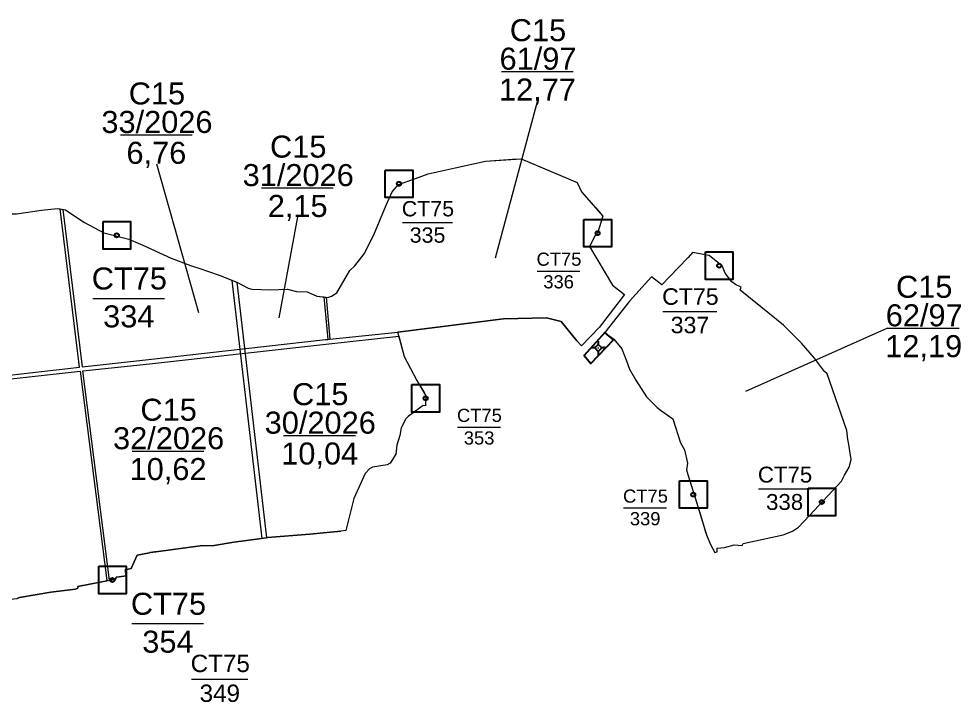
# Model space of a CAD drawing. Header units: metres. Extents: x 417346 to 423194, y 1532618 to 1536698.
# Drawn here: x 420103 to 421815, y 1534853 to 1536095 of the extents above; entities that cross this region are included whole.
import ezdxf
from ezdxf.enums import TextEntityAlignment as Align

# ---------------------------------------------------------------- set-up
doc = ezdxf.new("R2010")
doc.units = ezdxf.units.M
doc.header["$MEASUREMENT"] = 0
doc.linetypes.add('DGN Style 1', pattern=[5.902559, 0.009821, -5.892738])
doc.layers.add('RanhFour', color=7, linetype='Continuous', lineweight=0)
doc.styles.add('Style-Arial', font='arial.ttf')

# ---------------------------------------------------------------- blocks, each defined once
blk = doc.blocks.new('*U0')
at = {"color": 0, "linetype": 'Continuous', "lineweight": -2, "ltscale": 10, "flags": 128}
blk.add_lwpolyline([(-150, 150), (150, 150), (150, -150), (-150, -150), (-150, 150)], close=True, dxfattribs=at)
at = {"color": 0, "linetype": 'Continuous', "lineweight": -2, "ltscale": 10}
blk.add_circle((-0.02828, 0.016065), 22.5, dxfattribs=at)
blk = doc.blocks.new('*U6')
at = {"layer": 'RanhFour', "color": 3, "linetype": 'Continuous', "lineweight": 13}
blk.add_line((-66.520877, -1.660429), (63.750129, -1.660429), dxfattribs=at)
at = {"layer": 'RanhFour', "color": 3, "linetype": 'Continuous', "lineweight": 13, "style": 'Style-Arial'}
for s, p in [('CT75', (-0.000029, 14.422722)), ('334', (-1.025137, -54.422685))]:
    blk.add_text(s, height=40, dxfattribs=at).set_placement(p, align=Align.CENTER)
blk = doc.blocks.new('*U7')
at = {"layer": 'RanhFour', "color": 3, "linetype": 'Continuous', "lineweight": 13}
blk.add_line((-66.520877, -1.660429), (63.750129, -1.660429), dxfattribs=at)
at = {"layer": 'RanhFour', "color": 3, "linetype": 'Continuous', "lineweight": 13, "style": 'Style-Arial'}
for s, p in [('CT75', (-0.000029, 14.422722)), ('354', (-1.025137, -54.422685))]:
    blk.add_text(s, height=40, dxfattribs=at).set_placement(p, align=Align.CENTER)
blk = doc.blocks.new('*U25')
at = {"layer": 'RanhFour', "color": 3, "linetype": 'Continuous', "lineweight": 13}
blk.add_line((-66.520877, -1.660429), (63.750129, -1.660429), dxfattribs=at)
at = {"layer": 'RanhFour', "color": 3, "linetype": 'Continuous', "lineweight": 13, "style": 'Style-Arial'}
blk.add_text('10,04', height=40, dxfattribs=at).set_placement((-1.025137, -54.422685), align=Align.CENTER)
at = {"layer": 'RanhFour', "color": 3, "linetype": 'Continuous', "lineweight": 13, "insert": (-0.000029, 1.089388), "char_height": 40, "attachment_point": 8, "line_spacing_factor": 0.776524, "style": 'Style-Arial'}
blk.add_mtext('C15\\P30/2026', dxfattribs=at)
blk = doc.blocks.new('*U26')
at = {"layer": 'RanhFour', "color": 3, "linetype": 'Continuous', "lineweight": 13}
blk.add_line((-66.520877, -1.660429), (63.750129, -1.660429), dxfattribs=at)
at = {"layer": 'RanhFour', "color": 3, "linetype": 'Continuous', "lineweight": 13, "style": 'Style-Arial'}
blk.add_text('10,62', height=40, dxfattribs=at).set_placement((-1.025137, -54.422685), align=Align.CENTER)
at = {"layer": 'RanhFour', "color": 3, "linetype": 'Continuous', "lineweight": 13, "insert": (-0.000029, 1.089388), "char_height": 40, "attachment_point": 8, "line_spacing_factor": 0.776524, "style": 'Style-Arial'}
blk.add_mtext('C15\\P32/2026', dxfattribs=at)
blk = doc.blocks.new('*U27')
at = {"layer": 'RanhFour', "color": 3, "linetype": 'Continuous', "lineweight": 13}
blk.add_line((-66.520877, -1.660429), (63.750129, -1.660429), dxfattribs=at)
at = {"layer": 'RanhFour', "color": 3, "linetype": 'Continuous', "lineweight": 13, "style": 'Style-Arial'}
blk.add_text('6,76', height=40, dxfattribs=at).set_placement((-1.025137, -54.422685), align=Align.CENTER)
at = {"layer": 'RanhFour', "color": 3, "linetype": 'Continuous', "lineweight": 13, "insert": (-0.000029, 1.089388), "char_height": 40, "attachment_point": 8, "line_spacing_factor": 0.776524, "style": 'Style-Arial'}
blk.add_mtext('C15\\P33/2026', dxfattribs=at)
blk = doc.blocks.new('*U28')
at = {"layer": 'RanhFour', "color": 3, "linetype": 'Continuous', "lineweight": 13}
blk.add_line((-66.520877, -1.660429), (63.750129, -1.660429), dxfattribs=at)
at = {"layer": 'RanhFour', "color": 3, "linetype": 'Continuous', "lineweight": 13, "style": 'Style-Arial'}
blk.add_text('2,15', height=40, dxfattribs=at).set_placement((-1.025137, -54.422685), align=Align.CENTER)
at = {"layer": 'RanhFour', "color": 3, "linetype": 'Continuous', "lineweight": 13, "insert": (-0.000029, 1.089388), "char_height": 40, "attachment_point": 8, "line_spacing_factor": 0.776524, "style": 'Style-Arial'}
blk.add_mtext('C15\\P31/2026', dxfattribs=at)
blk = doc.blocks.new('*U29')
at = {"layer": 'RanhFour', "color": 3, "linetype": 'Continuous', "lineweight": 13}
blk.add_line((-66.520877, -1.660429), (63.750129, -1.660429), dxfattribs=at)
at = {"layer": 'RanhFour', "color": 3, "linetype": 'Continuous', "lineweight": 13, "style": 'Style-Arial'}
blk.add_text('12,77', height=40, dxfattribs=at).set_placement((-1.025137, -54.422685), align=Align.CENTER)
at = {"layer": 'RanhFour', "color": 3, "linetype": 'Continuous', "lineweight": 13, "insert": (-0.000029, 1.089388), "char_height": 40, "attachment_point": 8, "line_spacing_factor": 0.776524, "style": 'Style-Arial'}
blk.add_mtext('C15\\P61/97', dxfattribs=at)
blk = doc.blocks.new('*U30')
at = {"layer": 'RanhFour', "color": 3, "linetype": 'Continuous', "lineweight": 13}
blk.add_line((-66.520877, -1.660429), (63.750129, -1.660429), dxfattribs=at)
at = {"layer": 'RanhFour', "color": 3, "linetype": 'Continuous', "lineweight": 13, "style": 'Style-Arial'}
blk.add_text('12,19', height=40, dxfattribs=at).set_placement((-1.025137, -54.422685), align=Align.CENTER)
at = {"layer": 'RanhFour', "color": 3, "linetype": 'Continuous', "lineweight": 13, "insert": (-0.000029, 1.089388), "char_height": 40, "attachment_point": 8, "line_spacing_factor": 0.776524, "style": 'Style-Arial'}
blk.add_mtext('C15\\P62/97', dxfattribs=at)
blk = doc.blocks.new('DDCT')
at = {"layer": 'RanhFour', "color": 5, "linetype": 'Continuous', "lineweight": 0}
for p, q in [((6.24, 0), (-6.24, 0)), ((0, -6.24), (0, 6.24))]:
    blk.add_line(p, q, dxfattribs=at)
blk = doc.blocks.new('CENTRD')
at = {"layer": 'RanhFour', "linetype": 'Continuous', "lineweight": 0}
h = blk.add_hatch(color=7, dxfattribs=at)
edge = h.paths.add_edge_path()
edge.add_arc((0, 0), 1.5, 0, 360)
at = {"layer": 'RanhFour', "color": 7, "linetype": 'Continuous', "lineweight": 0}
for p, q in [((-6.25, 0), (-12.5, 0)), ((0, 6.25), (-6.25, 0)), ((-6.25, 0), (0, -6.25)), ((0, 12.5), (0, 6.25)), ((6.25, 0), (0, 6.25)), ((0, -6.25), (6.25, 0)), ((12.5, 0), (6.25, 0)), ((0, -6.25), (0, -12.5))]:
    blk.add_line(p, q, dxfattribs=at)
blk = doc.blocks.new('CENTRD_1')
at = {"layer": 'RanhFour', "linetype": 'Continuous', "lineweight": 30}
h = blk.add_hatch(color=5, dxfattribs=at)
edge = h.paths.add_edge_path()
edge.add_arc((0, 0), 1.5, 0, 360)
at = {"layer": 'RanhFour', "color": 5, "linetype": 'Continuous', "lineweight": 30}
for p, q in [((-6.25, 0), (-12.5, 0)), ((0, 6.25), (-6.25, 0)), ((-6.25, 0), (0, -6.25)), ((0, 12.5), (0, 6.25)), ((6.25, 0), (0, 6.25)), ((0, -6.25), (6.25, 0)), ((12.5, 0), (6.25, 0)), ((0, -6.25), (0, -12.5))]:
    blk.add_line(p, q, dxfattribs=at)
blk = doc.blocks.new('*U66')
at = {"layer": 'RanhFour', "color": 3, "linetype": 'Continuous', "lineweight": 13}
blk.add_line((-66.520877, -1.660429), (63.750129, -1.660429), dxfattribs=at)
at = {"layer": 'RanhFour', "color": 3, "linetype": 'Continuous', "lineweight": 13, "style": 'Style-Arial'}
for s, p in [('CT75', (-0.000029, 14.422722)), ('336', (-1.025137, -54.422685))]:
    blk.add_text(s, height=40, dxfattribs=at).set_placement(p, align=Align.CENTER)
blk = doc.blocks.new('*U67')
at = {"layer": 'RanhFour', "color": 3, "linetype": 'Continuous', "lineweight": 13}
blk.add_line((-66.520877, -1.660429), (63.750129, -1.660429), dxfattribs=at)
at = {"layer": 'RanhFour', "color": 3, "linetype": 'Continuous', "lineweight": 13, "style": 'Style-Arial'}
for s, p in [('CT75', (-0.000029, 14.422722)), ('335', (-1.025137, -54.422685))]:
    blk.add_text(s, height=40, dxfattribs=at).set_placement(p, align=Align.CENTER)
blk = doc.blocks.new('*U68')
at = {"layer": 'RanhFour', "color": 3, "linetype": 'Continuous', "lineweight": 13}
blk.add_line((-66.520877, -1.660429), (63.750129, -1.660429), dxfattribs=at)
at = {"layer": 'RanhFour', "color": 3, "linetype": 'Continuous', "lineweight": 13, "style": 'Style-Arial'}
for s, p in [('CT75', (-0.000029, 14.422722)), ('353', (-1.025137, -54.422685))]:
    blk.add_text(s, height=40, dxfattribs=at).set_placement(p, align=Align.CENTER)
blk = doc.blocks.new('*U69')
at = {"layer": 'RanhFour', "color": 3, "linetype": 'Continuous', "lineweight": 13}
blk.add_line((-66.520877, -1.660429), (63.750129, -1.660429), dxfattribs=at)
at = {"layer": 'RanhFour', "color": 3, "linetype": 'Continuous', "lineweight": 13, "style": 'Style-Arial'}
for s, p in [('CT75', (-0.000029, 14.422722)), ('339', (-1.025137, -54.422685))]:
    blk.add_text(s, height=40, dxfattribs=at).set_placement(p, align=Align.CENTER)
blk = doc.blocks.new('*U70')
at = {"layer": 'RanhFour', "color": 3, "linetype": 'Continuous', "lineweight": 13}
blk.add_line((-66.520877, -1.660429), (63.750129, -1.660429), dxfattribs=at)
at = {"layer": 'RanhFour', "color": 3, "linetype": 'Continuous', "lineweight": 13, "style": 'Style-Arial'}
for s, p in [('CT75', (-0.000029, 14.422722)), ('337', (-1.025137, -54.422685))]:
    blk.add_text(s, height=40, dxfattribs=at).set_placement(p, align=Align.CENTER)
blk = doc.blocks.new('*U71')
at = {"layer": 'RanhFour', "color": 3, "linetype": 'Continuous', "lineweight": 13}
blk.add_line((-66.520877, -1.660429), (63.750129, -1.660429), dxfattribs=at)
at = {"layer": 'RanhFour', "color": 3, "linetype": 'Continuous', "lineweight": 13, "style": 'Style-Arial'}
for s, p in [('CT75', (-0.000029, 14.422722)), ('338', (-1.025137, -54.422685))]:
    blk.add_text(s, height=40, dxfattribs=at).set_placement(p, align=Align.CENTER)
blk = doc.blocks.new('*U73')
at = {"layer": 'RanhFour', "color": 3, "linetype": 'Continuous', "lineweight": 13}
blk.add_line((-66.520877, -1.660429), (63.750129, -1.660429), dxfattribs=at)
at = {"layer": 'RanhFour', "color": 3, "linetype": 'Continuous', "lineweight": 13, "style": 'Style-Arial'}
for s, p in [('CT75', (-0.000029, 14.422722)), ('349', (-1.025137, -54.422685))]:
    blk.add_text(s, height=40, dxfattribs=at).set_placement(p, align=Align.CENTER)

msp = doc.modelspace()

# ---------------------------------------------------------------- linework, layer by layer
at = {"layer": 'RanhFour', "color": 7, "linetype": 'Continuous', "lineweight": 0}
for p, q in [((421045.180258, 1535946.47413), (420968.48086, 1535660.059336)), ((420352.725572, 1535831.464341), (420429.119897, 1535561.132696)), ((420609.451969, 1535734.893097), (420575.147756, 1535551.711112)), ((420545.222761, 1535150.79618), (420490.479516, 1535619.459899)), ((420498.72, 1535616.44), (420552.66, 1535151.81)), ((421681.560356, 1535532.867942), (421423.051454, 1535417.453529))]:
    msp.add_line(p, q, dxfattribs=at)
at = {"layer": 'RanhFour', "color": 3, "linetype": 'Continuous', "lineweight": 0}
for p, q in [((420177.5754, 1535749.4273), (420182.7318, 1535748.4723)), ((421150.226, 1535701.397), (421154.224, 1535705.692)), ((420302.68, 1535694.66), (420327.97, 1535683.58)), ((421327.051382, 1535670.207595), (421318.997, 1535661.517)), ((421318.997, 1535661.517), (421300.777, 1535642.642)), ((421300.777, 1535642.642), (421271.31, 1535611.561)), ((421271.31, 1535611.561), (421252.417629, 1535626.356832)), ((420657.1462, 1535589.5831), (420664.0332, 1535512.3203)), ((420657.1462, 1535589.5831), (420661.2044, 1535589.1069)), ((420661.2044, 1535589.1069), (420668.0125, 1535512.7301)), ((421088.37, 1535545.1), (421116.98, 1535510.02)), ((420668.0125, 1535512.7301), (420791.2961, 1535525.3965)), ((420664.0332, 1535512.3203), (420668.0125, 1535512.7301)), ((420262.6712, 1535073.6236), (420267.5881, 1535074.5931))]:
    msp.add_line(p, q, dxfattribs=at)
at = {"layer": 'RanhFour', "color": 3, "linetype": 'DGN Style 1', "lineweight": 0}
msp.add_line((420791.2961, 1535525.3965), (420793.148, 1535518.0346), dxfattribs=at)
at = {"layer": 'RanhFour', "color": 3, "linetype": 'Continuous', "lineweight": 13, "flags": 128}
for points in [[(420098.3, 1535740.32), (420143.71, 1535747.39), (420172.54, 1535750.36), (420183.77, 1535748.28), (420187.36, 1535747.61), (420210.11, 1535732.5), (420222.08, 1535725.12), (420257.41, 1535706.07), (420302.68, 1535694.66), (420327.97, 1535683.58), (420379.7, 1535659.72), (420414.52, 1535646.41), (420431.79, 1535641.1), (420466.629, 1535628.895), (420498.72, 1535616.44), (420519.6, 1535605.69), (420526.26, 1535603.72), (420559.52, 1535602.44), (420591.2, 1535603.53), (420607.39, 1535599.28), (420626.99, 1535598.58), (420644.05, 1535591.12), (420664.16, 1535588.76), (420670.76, 1535590.83), (420680.44, 1535596.9), (420704.45, 1535637.6), (420713.22, 1535646.2), (420730.02, 1535668.05), (420748.16, 1535702.58), (420770.33, 1535756.51), (420781.38, 1535780.52), (420792.61, 1535793.61), (420823.84, 1535804.59), (420846.49, 1535813.08), (420895.6842, 1535824.0735), (420950.53, 1535836.33), (421000, 1535839.68), (421015.74, 1535840.75), (421038.4502, 1535831.0515), (421117.46, 1535797.31), (421125.43, 1535780.29), (421151.08, 1535751.28), (421164.06, 1535736.61), (421154.224, 1535705.692), (421150.226, 1535701.397), (421139.622, 1535681.509), (421181.626, 1535610.653), (421203.397, 1535594.107)], [(421615.097, 1535294.007), (421610.58, 1535324.928), (421609.256, 1535330.493), (421607.58, 1535346.86), (421571.84, 1535449.95), (421567.079, 1535453.903), (421548.511, 1535478.5), (421525.134, 1535505.677), (421492.225, 1535538.136), (421451.317, 1535571.856), (421413.398, 1535601.915), (421415.558, 1535607.363), (421405.155, 1535612.058), (421398.24, 1535616.999), (421386.511, 1535632.754), (421381.75, 1535644.94), (421372.965, 1535651.855), (421357.293, 1535664.911), (421327.051382, 1535670.207595), (421318.997, 1535661.517), (421300.777, 1535642.642), (421271.31, 1535611.561), (421252.417629, 1535626.356832), (421212.26, 1535581.667), (421167.507, 1535524.965), (421184.19, 1535512.77), (421198.76, 1535495.11), (421207.221, 1535473.721), (421212.607, 1535458.162), (421223.93, 1535438.27), (421243.31, 1535408.23), (421262.99, 1535388.57), (421270.58, 1535382.65), (421291.52, 1535368.16), (421305.07, 1535324.14), (421312.46, 1535311.44), (421318.13, 1535287.78), (421315.84, 1535275.63), (421318.78, 1535266.9), (421331.84, 1535224.25), (421347.58, 1535172.85), (421352.31, 1535156.96), (421358.95, 1535141.06), (421367.32, 1535125.24), (421371.96, 1535126.16), (421372.05, 1535133.09), (421384.88, 1535134.14), (421402.97, 1535139.31), (421417.43, 1535137.68), (421418.84, 1535141.77), (421491.69, 1535157.38), (421508.506, 1535163.68), (421519.376, 1535171.138), (421539.78, 1535192.53), (421597.5, 1535254.86), (421599.791, 1535258.585), (421603.431, 1535265.4), (421611.954, 1535280.037), (421615.097, 1535294.007)], [(421203.397, 1535594.107), (421157.452, 1535533.94), (421125.5476, 1535500.505), (421116.98, 1535510.02), (421088.37, 1535545.1), (421061.83, 1535551.42), (420983.452, 1535549.7), (420791.29611, 1535525.39652), (420791.6883, 1535523.6423), (420794.47075, 1535512.95264), (420802.78, 1535481.03), (420826.02, 1535437.86), (420842.24, 1535410.14), (420842.02, 1535391.4), (420837.33, 1535392.43), (420810.5, 1535372.05), (420805.783, 1535368.305), (420797.426, 1535351.744), (420795.0393, 1535337.8676), (420789.61, 1535320.49), (420787.98, 1535303.96), (420777.46, 1535287.26), (420772.364, 1535284.174), (420760.862, 1535282.637), (420745.347, 1535280.272), (420740.1, 1535277.24), (420731.97, 1535268.58), (420711.56, 1535223.33), (420697.03, 1535164.88), (420688.18, 1535164.01), (420631.49, 1535158.44), (420554.92, 1535152.48), (420552.66, 1535151.81), (420493.45, 1535143.74), (420457.62, 1535137.93), (420432.34, 1535137.12), (420351.7, 1535126.41), (420350.17, 1535126.22), (420340.6, 1535125.03), (420340.44, 1535124.51), (420317.9, 1535120.32), (420307.029, 1535095.857), (420296.234, 1535093.823), (420298.059, 1535082.847), (420284.8944, 1535081.0381), (420279.93, 1535080.356), (420278.35, 1535075.806), (420272.345, 1535075.531), (420209.817, 1535063.202), (420209.947, 1535060.143), (420205.759, 1535058.532), (420161.12, 1535052.82), (420104.086, 1535043.283), (420099.85, 1535041.58)]]:
    msp.add_lwpolyline(points, dxfattribs=at)
at = {"layer": 'RanhFour', "color": 3, "linetype": 'Continuous', "lineweight": 0, "flags": 128}
for points in [[(420661.2044, 1535589.1069), (420664.16, 1535588.76), (420670.76, 1535590.83), (420680.44, 1535596.9), (420704.45, 1535637.6), (420713.22, 1535646.2), (420730.02, 1535668.05), (420748.16, 1535702.58), (420770.33, 1535756.51), (420781.38, 1535780.52), (420792.61, 1535793.61), (420823.84, 1535804.59), (420846.49, 1535813.08), (420895.6842, 1535824.0735), (420950.53, 1535836.33), (421015.74, 1535840.75), (421117.46, 1535797.31), (421125.43, 1535780.29), (421164.06, 1535736.61), (421154.224, 1535705.692)], [(419979.1234, 1535435.1862), (420213.1658, 1535461.8512), (420177.5754, 1535749.4273)], [(419995.56, 1535744.4), (420022.66, 1535743.59), (420053.49, 1535737.78), (420090.74, 1535740.64), (420098.3, 1535740.32), (420143.71, 1535747.39), (420172.54, 1535750.36), (420177.5754, 1535749.4273)], [(420182.7318, 1535748.4723), (420218.1339, 1535462.4172), (420338.309, 1535476.109), (420660.31, 1535511.937), (420664.0332, 1535512.3203)], [(420182.7318, 1535748.4723), (420183.77, 1535748.28), (420187.36, 1535747.61), (420210.11, 1535732.5), (420222.08, 1535725.12), (420257.41, 1535706.07), (420302.68, 1535694.66)], [(421150.226, 1535701.397), (421139.622, 1535681.509), (421181.626, 1535610.653), (421203.397, 1535594.107), (421157.452, 1535533.94)], [(420327.97, 1535683.58), (420379.7, 1535659.72), (420414.52, 1535646.41), (420431.79, 1535641.1), (420466.629, 1535628.895), (420498.72, 1535616.44), (420519.6, 1535605.69), (420526.26, 1535603.72), (420559.52, 1535602.44), (420591.2, 1535603.53), (420607.39, 1535599.28), (420626.99, 1535598.58), (420644.05, 1535591.12), (420657.1462, 1535589.5831)], [(421519.376, 1535171.138), (421539.78, 1535192.53), (421597.5, 1535254.86), (421599.791, 1535258.585), (421603.431, 1535265.4), (421611.954, 1535280.037), (421615.097, 1535294.007), (421610.58, 1535324.928), (421609.256, 1535330.493), (421607.58, 1535346.86), (421571.84, 1535449.95), (421567.079, 1535453.903), (421548.511, 1535478.5), (421525.134, 1535505.677), (421492.225, 1535538.136), (421451.317, 1535571.856), (421413.398, 1535601.915), (421415.558, 1535607.363), (421405.155, 1535612.058), (421398.24, 1535616.999), (421386.511, 1535632.754), (421381.75, 1535644.94), (421372.965, 1535651.855), (421357.293, 1535664.911), (421327.051382, 1535670.207595)], [(421252.417629, 1535626.356832), (421212.26, 1535581.667), (421167.507, 1535524.965), (421184.19, 1535512.77), (421198.76, 1535495.11), (421207.221, 1535473.721), (421212.607, 1535458.162), (421223.93, 1535438.27), (421243.31, 1535408.23), (421262.99, 1535388.57), (421270.58, 1535382.65), (421291.52, 1535368.16), (421305.07, 1535324.14), (421312.46, 1535311.44), (421318.13, 1535287.78), (421315.84, 1535275.63), (421318.78, 1535266.9), (421331.84, 1535224.25), (421338.39, 1535202.85), (421341.25, 1535193.53), (421347.58, 1535172.85), (421350.76, 1535161.98), (421352.31, 1535156.96), (421358.95, 1535141.06), (421367.32, 1535125.24), (421371.96, 1535126.16), (421372.05, 1535133.09), (421384.88, 1535134.14), (421402.97, 1535139.31), (421417.43, 1535137.68), (421418.84, 1535141.77), (421491.69, 1535157.38), (421508.506, 1535163.68), (421519.376, 1535171.138)], [(420791.2961, 1535525.3965), (420983.452, 1535549.7), (421061.83, 1535551.42), (421088.37, 1535545.1)], [(421116.98, 1535510.02), (421125.5476, 1535500.505), (421157.452, 1535533.94)], [(420267.5881, 1535074.5931), (420219.0616, 1535455.0461), (420340.085, 1535468.245), (420660.927, 1535503.946), (420793.148, 1535518.0346)], [(420793.148, 1535518.0346), (420802.78, 1535481.03), (420826.02, 1535437.86), (420839.7181, 1535414.4499)], [(419978.7986, 1535428.8428), (420214.0902, 1535454.5039), (420262.5986, 1535074.1926), (420262.6712, 1535073.6236)], [(420839.7181, 1535414.4499), (420842.24, 1535410.14), (420842.02, 1535391.4), (420837.33, 1535392.43), (420810.5, 1535372.05), (420805.783, 1535368.305), (420797.426, 1535351.744), (420795.0393, 1535337.8676), (420789.61, 1535320.49), (420787.98, 1535303.96), (420777.46, 1535287.26), (420772.364, 1535284.174), (420760.862, 1535282.637), (420745.347, 1535280.272), (420740.1, 1535277.24), (420731.97, 1535268.58), (420711.56, 1535223.33), (420697.03, 1535164.88), (420688.18, 1535164.01)], [(420267.5881, 1535074.5931), (420272.345, 1535075.531), (420278.35, 1535075.806), (420279.93, 1535080.356), (420284.8944, 1535081.0381), (420298.059, 1535082.847), (420296.234, 1535093.823), (420307.029, 1535095.857), (420317.9, 1535120.32), (420340.44, 1535124.51), (420340.6, 1535125.03), (420351.7, 1535126.41), (420432.34, 1535137.12), (420457.62, 1535137.93), (420493.45, 1535143.74), (420552.66, 1535151.81), (420554.92, 1535152.48), (420631.49, 1535158.44), (420656.4699, 1535160.8944), (420688.18, 1535164.01)], [(420001.68, 1535033.3), (420051.803, 1535036.801), (420099.85, 1535041.58), (420104.086, 1535043.283), (420161.12, 1535052.82), (420205.759, 1535058.532), (420209.947, 1535060.143), (420209.817, 1535063.202), (420262.6712, 1535073.6236)]]:
    msp.add_lwpolyline(points, dxfattribs=at)
at = {"layer": 'RanhFour', "color": 7, "linetype": 'Continuous', "lineweight": 0, "flags": 128}
msp.add_lwpolyline([(421183.48, 1535511.7), (421142.1, 1535468.54), (421130.03, 1535483.16), (421167.38, 1535525.02), (421183.48, 1535511.7)], dxfattribs=at)
at = {"layer": 'RanhFour', "color": 5, "linetype": 'Continuous', "lineweight": 30, "flags": 128}
msp.add_lwpolyline([(421183.48, 1535511.7), (421167.38, 1535525.02), (421130.03, 1535483.16), (421142.1, 1535468.54), (421183.48, 1535511.7)], dxfattribs=at)

# ---------------------------------------------------------------- block references
at = {"layer": 'RanhFour', "color": 3, "linetype": 'Continuous', "lineweight": 13}
for name, p in [('*U29', (421046.205395, 1536000.896815)), ('*U27', (420353.750709, 1535885.887025)), ('*U28', (420610.477106, 1535789.315782)), ('*U6', (420303.597427, 1535588.654705)), ('*U30', (421748.081233, 1535534.528371)), ('*U25', (420650.517003, 1535339.435111)), ('*U26', (420374.948301, 1535311.170357)), ('*U7', (420374.715757, 1534997.492249))]:
    msp.add_blockref(name, p, dxfattribs=at)
at = {"layer": 'RanhFour', "color": 3, "linetype": 'Continuous', "lineweight": 30, "ltscale": 1.666667, "xscale": 0.166667, "yscale": 0.166667, "zscale": 0.166667}
for p in [(420793.574, 1535795.195), (420280.768, 1535701.579), (421154.486, 1535705.495), (421375.413, 1535646.278), (420842.114, 1535405.388), (421328.353, 1535230.408), (421562.031713, 1535216.792323), (420272.871, 1535075.196)]:
    msp.add_blockref('*U0', p, dxfattribs=at)
at = {"layer": 'RanhFour', "color": 3, "linetype": 'Continuous', "lineweight": 13}
for name, p, xscale, yscale, zscale in [('*U67', (420846.212753, 1535725.958936), 0.695584, 0.695584, 0.695584), ('*U66', (421084.301262, 1535637.619481), 0.596897, 0.596897, 0.596897), ('*U70', (421323.12314, 1535564.415515), 0.750885, 0.750885, 0.750885), ('*U68', (420939.804518, 1535353.85509), 0.596897, 0.596897, 0.596897), ('*U71', (421495.162403, 1535241.812897), 0.722479, 0.722479, 0.722479), ('*U69', (421241.556343, 1535207.125587), 0.596897, 0.596897, 0.596897), ('*U73', (420468.819046, 1534896.48886), 0.787526, 0.787526, 0.787526)]:
    msp.add_blockref(name, p, dxfattribs=dict(at, xscale=xscale, yscale=yscale, zscale=zscale))
at = {"layer": 'RanhFour', "color": 5, "linetype": 'Continuous', "lineweight": 0, "xscale": 0.15, "yscale": 0.15, "zscale": 0.15}
for p in [(421167.38, 1535525.02), (421183.48, 1535511.7), (421130.03, 1535483.16), (421142.1, 1535468.54)]:
    msp.add_blockref('DDCT', p, dxfattribs=at)
at = {"layer": 'RanhFour', "color": 7, "linetype": 'Continuous', "lineweight": 0}
msp.add_blockref('CENTRD', (421155.68, 1535496.78), dxfattribs=at)
at = {"layer": 'RanhFour', "color": 5, "linetype": 'Continuous', "lineweight": 30}
msp.add_blockref('CENTRD_1', (421155.68, 1535496.78), dxfattribs=at)

# ---------------------------------------------------------------- texts
at = {"layer": 'RanhFour', "color": 3, "linetype": 'Continuous', "lineweight": 0, "style": 'Style-Arial'}
for s, p in [('2', (421167.38, 1535525.02)), ('3', (421183.48, 1535511.7)), ('1', (421130.03, 1535483.16)), ('4', (421142.1, 1535468.54))]:
    msp.add_text(s, height=0.75, dxfattribs=at).set_placement(p, align=Align.TOP_LEFT)
at = {"layer": 'RanhFour', "color": 7, "linetype": 'Continuous', "lineweight": 13, "style": 'Style-Arial'}
msp.add_text('Đội 15 (Nhà công vụ)', height=1.5625, dxfattribs=at).set_placement((421149.115814, 1535498.899108))

doc.saveas('drawing.dxf')
